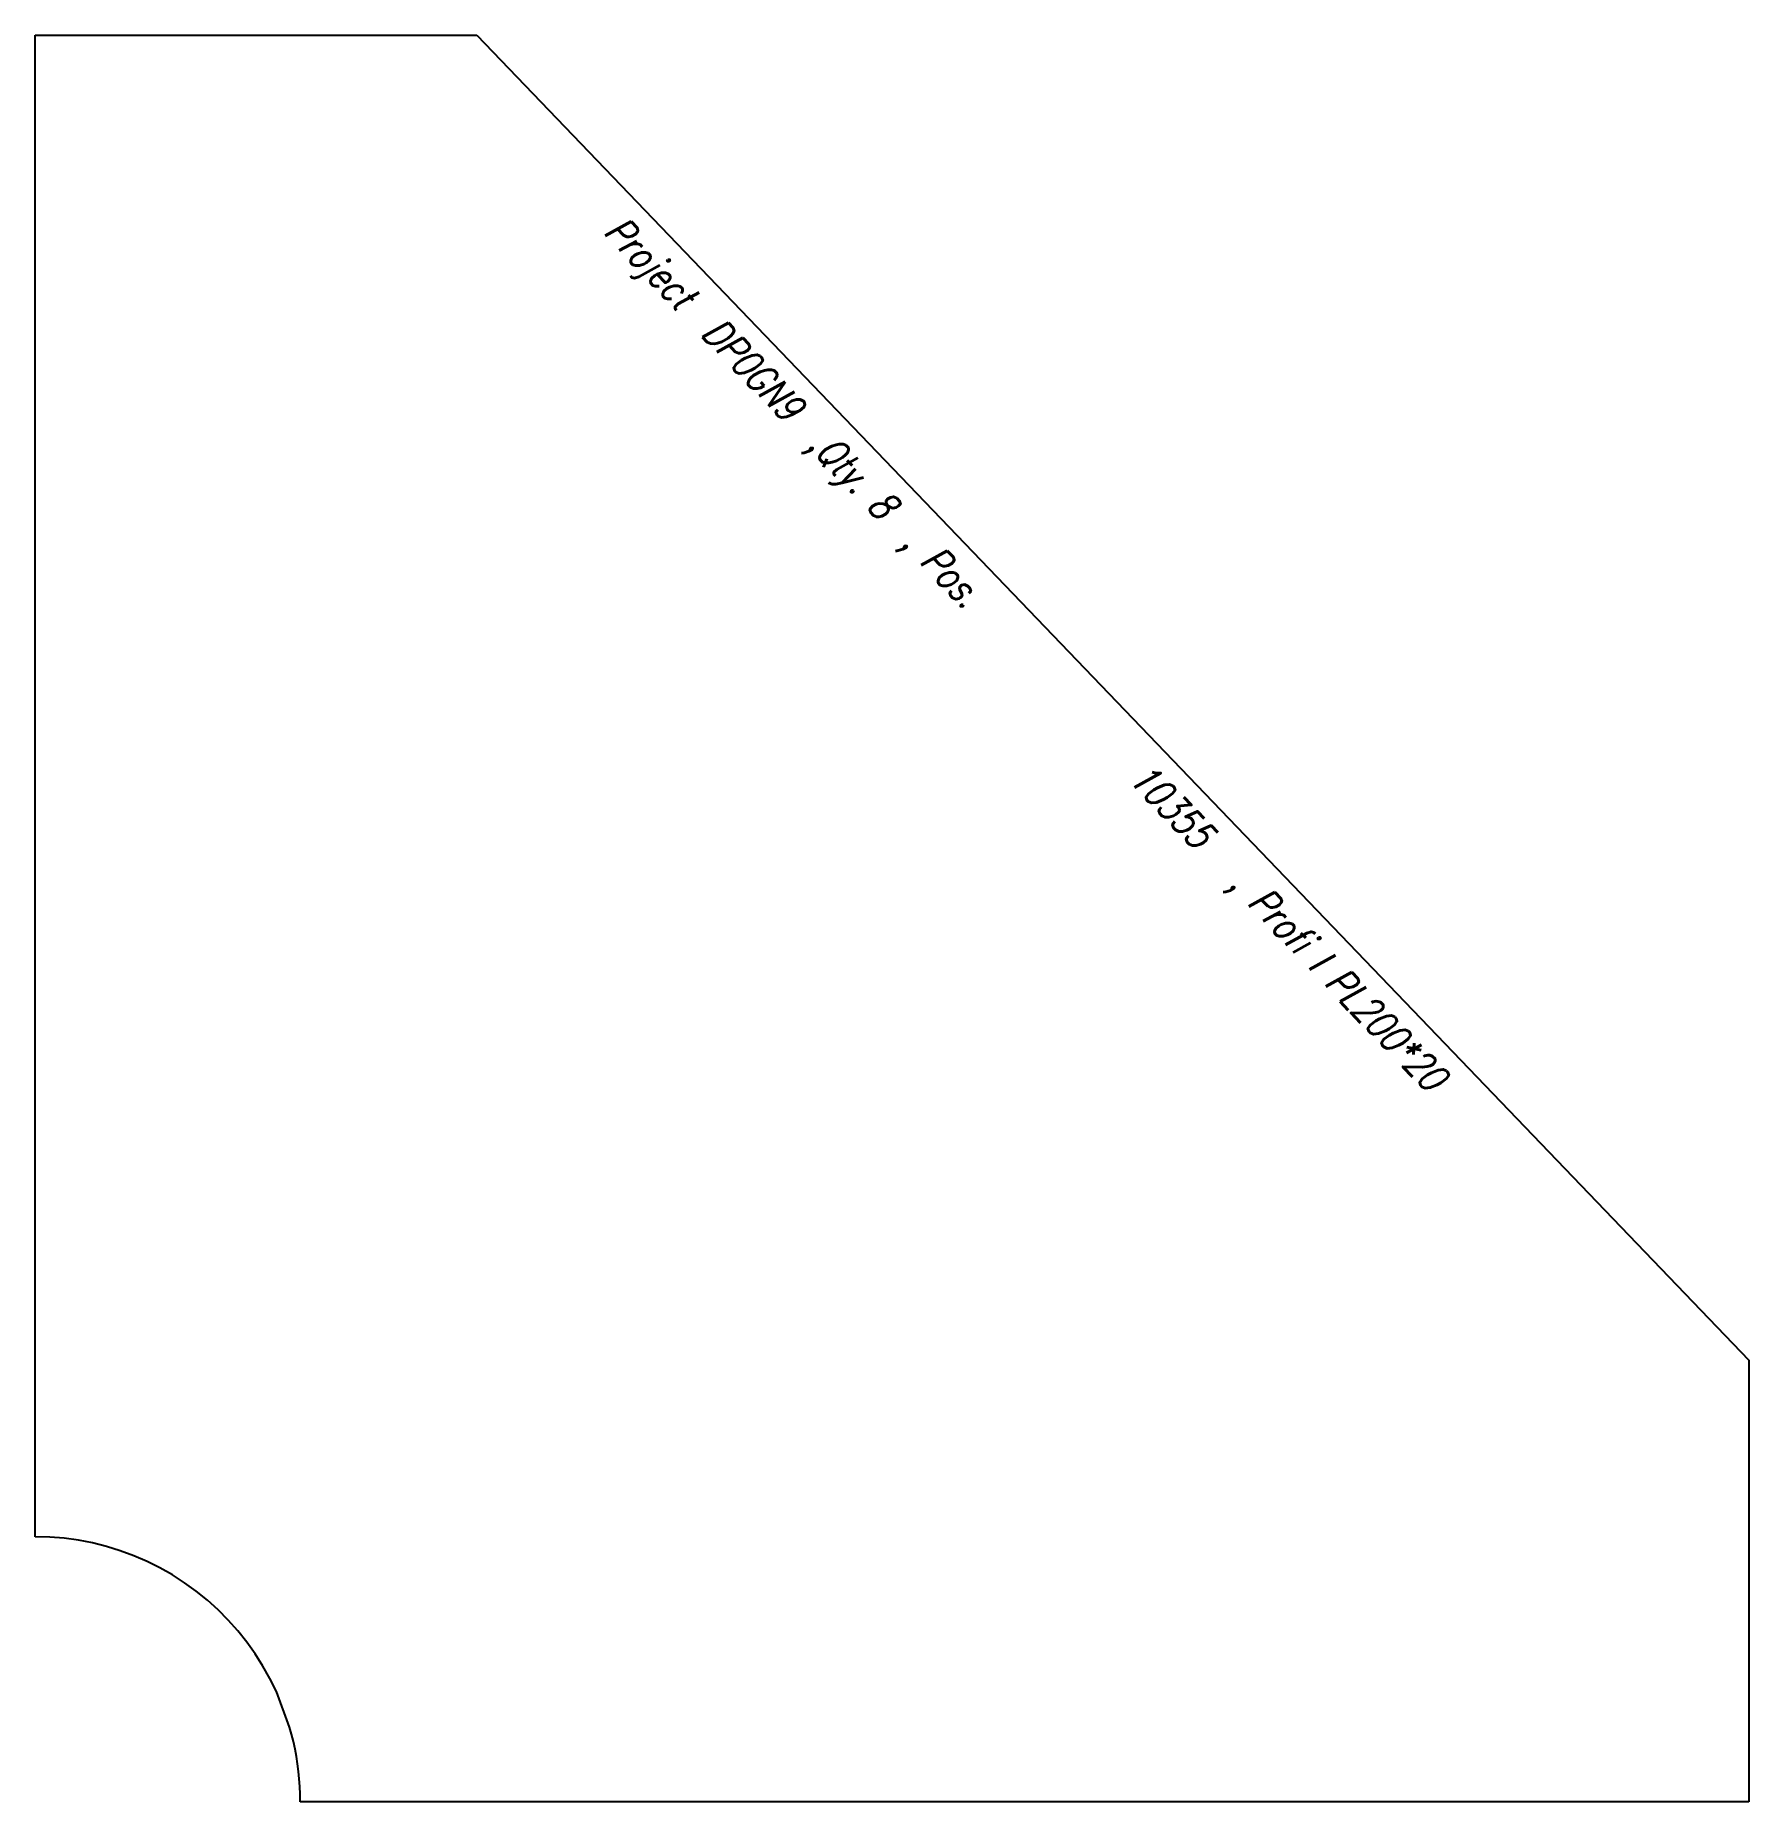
# Model space of a CAD drawing. Extents: x 0 to 194, y -100 to 100.
import ezdxf

# ---------------------------------------------------------------- set-up
doc = ezdxf.new("R2010")
doc.units = 0
doc.header["$LTSCALE"] = 10
doc.layers.add('TEILE', color=7, linetype='CONTINUOUS')
doc.layers.add('UNTERSCHRIFT', color=7, linetype='CONTINUOUS')
doc.styles.get("Standard").update_dxf_attribs({"font": 'ROMANS'})

msp = doc.modelspace()

# ---------------------------------------------------------------- linework, layer by layer
at = {"layer": 'TEILE', "color": 2}
for p, q in [((0, -69.999924), (0, 99.999924)), ((0, 99.999924), (50, 99.999924)), ((50, 99.999924), (194, -50.003666)), ((194, -50.003666), (194, -99.999924)), ((0.000002, -69.999924), (0, -69.999924)), ((1.631192, -70.044304), (0.000002, -69.999924)), ((3.257556, -70.177307), (1.631192, -70.044304)), ((4.874282, -70.398544), (3.257556, -70.177307)), ((6.476588, -70.707367), (4.874282, -70.398544)), ((8.059731, -71.102844), (6.476588, -70.707367)), ((9.619029, -71.583832), (8.059731, -71.102844)), ((11.149868, -72.14888), (9.619029, -71.583832)), ((12.647718, -72.796333), (11.149868, -72.14888)), ((14.10815, -73.524269), (12.647718, -72.796333)), ((15.526842, -74.330536), (14.10815, -73.524269)), ((16.899595, -75.212753), (15.526842, -74.330536)), ((18.222349, -76.168304), (16.899595, -75.212753)), ((19.491192, -77.194366), (18.222349, -76.168304)), ((20.702366, -78.287895), (19.491192, -77.194366)), ((21.852291, -79.445663), (20.702366, -78.287895)), ((22.937561, -80.664253), (21.852291, -79.445663)), ((23.954967, -81.940041), (22.937561, -80.664253)), ((24.901503, -83.269264), (23.954967, -81.940041)), ((25.774363, -84.64798), (24.901503, -83.269264)), ((26.570967, -86.072121), (25.774363, -84.64798)), ((27.28896, -87.537468), (26.570967, -86.072121)), ((28.78479, -91.547943), (27.28896, -87.537468)), ((29.014406, -92.373367), (28.78479, -91.547943)), ((28.78479, -91.547943), (28.78479, -91.547943)), ((29.220356, -93.205025), (29.014406, -92.373367)), ((29.402477, -94.042206), (29.220356, -93.205025)), ((29.560616, -94.884262), (29.402477, -94.042206)), ((29.694643, -95.730476), (29.560616, -94.884262)), ((29.804451, -96.580185), (29.694643, -95.730476)), ((29.88995, -97.432671), (29.804451, -96.580185)), ((29.951075, -98.287262), (29.88995, -97.432671)), ((29.987766, -99.143234), (29.951075, -98.287262)), ((30, -99.999924), (29.987766, -99.143234)), ((194, -99.999924), (30, -99.999924))]:
    msp.add_line(p, q, dxfattribs=at)

# ---------------------------------------------------------------- texts
at = {"layer": 'UNTERSCHRIFT', "color": 2, "oblique": 15, "width": 0.8}
for s, height, rotation, p in [('Project  DP0GN9  ,Qty. 8  , Pos. ', 3.250001, -46.169888, (64.195862, 77.631233)), ('10355', 3.25, -46.169857, (123.614349, 15.735493)), ('  , Profi l PL200*20', 3.250001, -46.169857, (132.617157, 6.35735))]:
    msp.add_text(s, height=height, rotation=rotation, dxfattribs=at).set_placement(p)

doc.saveas('drawing.dxf')
